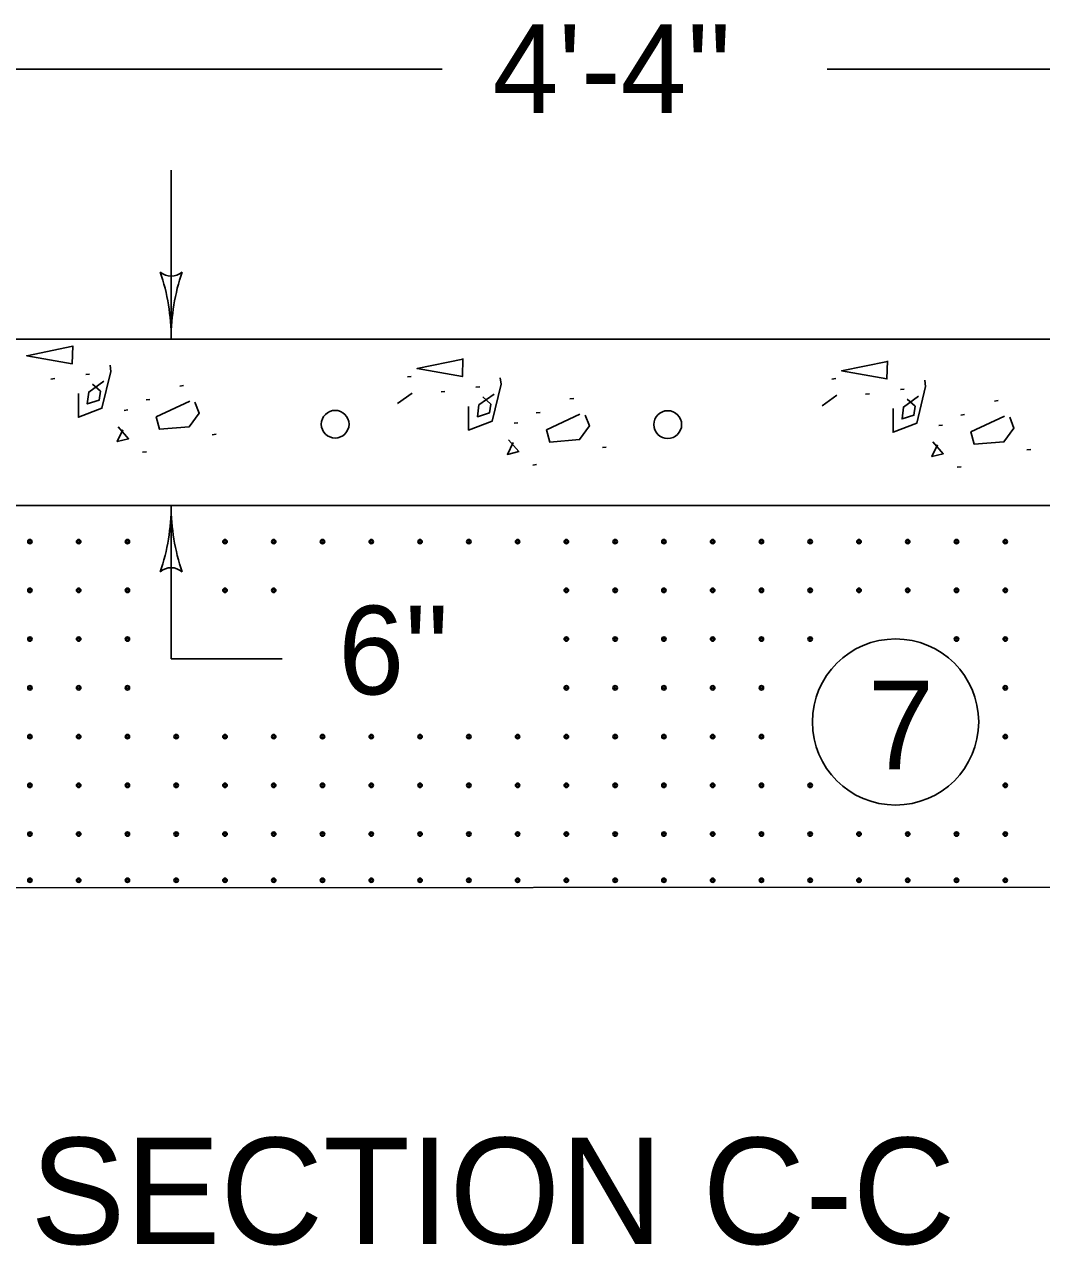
# Model space of a CAD drawing. Extents: x 997.6 to 1037, y 998.9 to 1022.8.
# Drawn here: x 1029.658 to 1031.952, y 1007.876 to 1010.632 of the extents above; entities that cross this region are included whole.
import ezdxf

# ---------------------------------------------------------------- set-up
doc = ezdxf.new("R2010")
doc.units = 0
for name, color, linetype in [('Level 1', 7, 'Continuous'), ('Level 2', 7, 'Continuous'), ('Level 4', 7, 'Continuous')]:
    doc.layers.add(name, color=color, linetype=linetype)

msp = doc.modelspace()

# ---------------------------------------------------------------- linework, layer by layer
at = {"layer": 'Level 1'}
for p, q in [((1029.2348, 1010.5313), (1030.6001, 1010.5313)), ((1031.4683, 1010.5313), (1032.4818, 1010.5313)), ((1029.9891, 1009.923), (1029.9891, 1010.3033)), ((1029.2325, 1009.9214), (1032.4825, 1009.9214)), ((1029.2325, 1009.5464), (1029.9891, 1009.5464)), ((1029.9891, 1009.5464), (1029.9891, 1009.2)), ((1029.9894, 1009.5464), (1032.4825, 1009.5464)), ((1029.9891, 1009.2), (1030.2391, 1009.2)), ((1028.2655, 1008.682), (1033.5165, 1008.6858))]:
    msp.add_line(p, q, dxfattribs=at)
for points in [[(1029.7669, 1009.9054), (1029.6634, 1009.8841), (1029.7658, 1009.8659), (1029.7669, 1009.9065)], [(1029.7797, 1009.7988), (1029.7797, 1009.7454), (1029.833, 1009.7658), (1029.8533, 1009.8489), (1029.8512, 1009.8628)], [(1030.6471, 1009.8765), (1030.5436, 1009.8552), (1030.646, 1009.837), (1030.6471, 1009.8776)], [(1031.6045, 1009.8715), (1031.501, 1009.8502), (1031.6034, 1009.832), (1031.6045, 1009.8726)], [(1029.7263, 1009.8324), (1029.7177, 1009.8313)], [(1029.8048, 1009.8429), (1029.7963, 1009.8418)], [(1030.5305, 1009.8375), (1030.5219, 1009.8364)], [(1030.6598, 1009.7698), (1030.6598, 1009.7165), (1030.7132, 1009.7368), (1030.7334, 1009.82), (1030.7313, 1009.8339)], [(1031.4879, 1009.8325), (1031.4793, 1009.8314)], [(1031.6173, 1009.7648), (1031.6173, 1009.7115), (1031.6706, 1009.7318), (1031.6908, 1009.815), (1031.6888, 1009.8289)], [(1029.8373, 1009.8265), (1029.8032, 1009.802), (1029.7999, 1009.7753), (1029.8266, 1009.7838), (1029.8298, 1009.8041), (1029.8117, 1009.8202)], [(1030.0168, 1009.8167), (1030.0083, 1009.8157)], [(1030.6064, 1009.8035), (1030.5978, 1009.8024)], [(1030.6849, 1009.814), (1030.6764, 1009.8129)], [(1031.6423, 1009.809), (1031.6338, 1009.8079)], [(1029.9409, 1009.7853), (1029.9323, 1009.7843)], [(1030.0309, 1009.7813), (1029.9552, 1009.7461), (1029.9627, 1009.7183), (1030.0299, 1009.7237), (1030.0523, 1009.7547), (1030.0427, 1009.7792)], [(1030.4998, 1009.7763), (1030.5329, 1009.7998)], [(1030.7174, 1009.7976), (1030.6833, 1009.7731), (1030.6801, 1009.7464), (1030.7068, 1009.7549), (1030.71, 1009.7752), (1030.6918, 1009.7913)], [(1030.897, 1009.7878), (1030.8885, 1009.7868)], [(1031.4573, 1009.7713), (1031.4903, 1009.7948)], [(1031.5638, 1009.7985), (1031.5553, 1009.7974)], [(1031.6748, 1009.7926), (1031.6408, 1009.7681), (1031.6375, 1009.7414), (1031.6642, 1009.7499), (1031.6674, 1009.7702), (1031.6493, 1009.7863)], [(1031.8544, 1009.7828), (1031.8459, 1009.7818)], [(1029.8912, 1009.7618), (1029.8827, 1009.7607)], [(1030.8211, 1009.7563), (1030.8125, 1009.7553)], [(1030.9111, 1009.7524), (1030.8353, 1009.7172), (1030.8428, 1009.6894), (1030.9101, 1009.6948), (1030.9325, 1009.7258), (1030.9228, 1009.7503)], [(1031.7785, 1009.7513), (1031.7699, 1009.7503)], [(1031.8685, 1009.7474), (1031.7928, 1009.7122), (1031.8003, 1009.6844), (1031.8675, 1009.6898), (1031.8899, 1009.7208), (1031.8803, 1009.7453)], [(1029.8801, 1009.7172), (1029.8673, 1009.6905), (1029.8928, 1009.6968), (1029.8694, 1009.7235)], [(1030.7713, 1009.7328), (1030.7628, 1009.7318)], [(1031.7288, 1009.7278), (1031.7203, 1009.7268)], [(1030.0902, 1009.7068), (1030.0816, 1009.7057)], [(1030.7603, 1009.6883), (1030.7474, 1009.6616), (1030.773, 1009.6679), (1030.7496, 1009.6946)], [(1029.9331, 1009.6675), (1029.9245, 1009.6664)], [(1030.9703, 1009.6778), (1030.9618, 1009.6768)], [(1031.7177, 1009.6833), (1031.7048, 1009.6566), (1031.7304, 1009.6629), (1031.707, 1009.6896)], [(1031.9278, 1009.6728), (1031.9192, 1009.6718)], [(1030.8133, 1009.6386), (1030.8047, 1009.6375)], [(1031.7707, 1009.6336), (1031.7621, 1009.6325)]]:
    msp.add_lwpolyline(points, dxfattribs=at)
msp.add_circle((1031.6229, 1009.0575), 0.1875, dxfattribs=at)
for centre, radius, start, end in [((1029.9891, 1010.1012), 0.0375, 228.7746, 310.8913), ((1029.5203, 1009.923), 0.4688, 0, 18.6688), ((1030.4578, 1009.923), 0.4688, 161.3472, 179.9939), ((1029.5203, 1009.923), 0.4688, 359.9878, 0), ((1029.5203, 1009.5464), 0.4688, 341.3472, 359.9939), ((1030.4578, 1009.5464), 0.4688, 179.9878, 180), ((1030.4578, 1009.5464), 0.4688, 180, 198.6688), ((1029.989, 1009.3682), 0.0375, 48.7746, 130.8913)]:
    msp.add_arc(centre, radius, start, end, dxfattribs=at)
at = {"layer": 'Level 2'}
for centre in [(1030.3589, 1009.7296), (1031.1091, 1009.7288)]:
    msp.add_circle(centre, 0.0313, dxfattribs=at)
at = {"layer": 'Level 4'}
for centre, radius in [((1029.6704, 1009.4646), 0.005), ((1029.6704, 1009.4646), 0.0025), ((1029.7804, 1009.4646), 0.005), ((1029.7804, 1009.4646), 0.0025), ((1029.8904, 1009.4646), 0.005), ((1029.8904, 1009.4646), 0.0025), ((1030.1104, 1009.4646), 0.005), ((1030.1104, 1009.4646), 0.0025), ((1030.2204, 1009.4646), 0.005), ((1030.2204, 1009.4646), 0.0025), ((1030.3304, 1009.4646), 0.005), ((1030.3304, 1009.4646), 0.0025), ((1030.4404, 1009.4646), 0.005), ((1030.4404, 1009.4646), 0.0025), ((1030.5504, 1009.4646), 0.005), ((1030.5504, 1009.4646), 0.0025), ((1030.6604, 1009.4646), 0.005), ((1030.6604, 1009.4646), 0.0025), ((1030.7704, 1009.4646), 0.005), ((1030.7704, 1009.4646), 0.0025), ((1030.8804, 1009.4646), 0.005), ((1030.8804, 1009.4646), 0.0025), ((1030.9904, 1009.4646), 0.005), ((1030.9904, 1009.4646), 0.0025), ((1031.1004, 1009.4646), 0.005), ((1031.1004, 1009.4646), 0.0025), ((1031.2104, 1009.4646), 0.005), ((1031.2104, 1009.4646), 0.0025), ((1031.3204, 1009.4646), 0.005), ((1031.3204, 1009.4646), 0.0025), ((1031.4304, 1009.4646), 0.005), ((1031.4304, 1009.4646), 0.0025), ((1031.5404, 1009.4646), 0.005), ((1031.5404, 1009.4646), 0.0025), ((1031.6504, 1009.4646), 0.005), ((1031.6504, 1009.4646), 0.0025), ((1031.7604, 1009.4646), 0.005), ((1031.7604, 1009.4646), 0.0025), ((1031.8704, 1009.4646), 0.005), ((1031.8704, 1009.4646), 0.0025), ((1029.6704, 1009.3546), 0.005), ((1029.6704, 1009.3546), 0.0025), ((1029.7804, 1009.3546), 0.005), ((1029.7804, 1009.3546), 0.0025), ((1029.8904, 1009.3546), 0.005), ((1029.8904, 1009.3546), 0.0025), ((1030.1104, 1009.3546), 0.005), ((1030.1104, 1009.3546), 0.0025), ((1030.2204, 1009.3546), 0.005), ((1030.2204, 1009.3546), 0.0025), ((1030.8804, 1009.3546), 0.005), ((1030.8804, 1009.3546), 0.0025), ((1030.9904, 1009.3546), 0.005), ((1030.9904, 1009.3546), 0.0025), ((1031.1004, 1009.3546), 0.005), ((1031.1004, 1009.3546), 0.0025), ((1031.2104, 1009.3546), 0.005), ((1031.2104, 1009.3546), 0.0025), ((1031.3204, 1009.3546), 0.005), ((1031.3204, 1009.3546), 0.0025), ((1031.4304, 1009.3546), 0.005), ((1031.4304, 1009.3546), 0.0025), ((1031.5404, 1009.3546), 0.005), ((1031.5404, 1009.3546), 0.0025), ((1031.6504, 1009.3546), 0.005), ((1031.6504, 1009.3546), 0.0025), ((1031.7604, 1009.3546), 0.005), ((1031.7604, 1009.3546), 0.0025), ((1031.8704, 1009.3546), 0.005), ((1031.8704, 1009.3546), 0.0025), ((1029.6704, 1009.2446), 0.005), ((1029.7804, 1009.2446), 0.005), ((1029.8904, 1009.2446), 0.005), ((1030.8804, 1009.2446), 0.005), ((1030.9904, 1009.2446), 0.005), ((1031.1004, 1009.2446), 0.005), ((1031.2104, 1009.2446), 0.005), ((1031.3204, 1009.2446), 0.005), ((1031.4304, 1009.2446), 0.005), ((1031.7604, 1009.2446), 0.005), ((1031.8704, 1009.2446), 0.005), ((1029.6704, 1009.2446), 0.0025), ((1029.7804, 1009.2446), 0.0025), ((1029.8904, 1009.2446), 0.0025), ((1030.8804, 1009.2446), 0.0025), ((1030.9904, 1009.2446), 0.0025), ((1031.1004, 1009.2446), 0.0025), ((1031.2104, 1009.2446), 0.0025), ((1031.3204, 1009.2446), 0.0025), ((1031.4304, 1009.2446), 0.0025), ((1031.7604, 1009.2446), 0.0025), ((1031.8704, 1009.2446), 0.0025), ((1029.6704, 1009.1346), 0.005), ((1029.7804, 1009.1346), 0.005), ((1029.8904, 1009.1346), 0.005), ((1030.8804, 1009.1346), 0.005), ((1030.9904, 1009.1346), 0.005), ((1031.1004, 1009.1346), 0.005), ((1031.2104, 1009.1346), 0.005), ((1031.3204, 1009.1346), 0.005), ((1031.8704, 1009.1346), 0.005), ((1029.6704, 1009.1346), 0.0025), ((1029.7804, 1009.1346), 0.0025), ((1029.8904, 1009.1346), 0.0025), ((1030.8804, 1009.1346), 0.0025), ((1030.9904, 1009.1346), 0.0025), ((1031.1004, 1009.1346), 0.0025), ((1031.2104, 1009.1346), 0.0025), ((1031.3204, 1009.1346), 0.0025), ((1031.8704, 1009.1346), 0.0025), ((1029.6704, 1009.0246), 0.005), ((1029.7804, 1009.0246), 0.005), ((1029.8904, 1009.0246), 0.005), ((1030.0004, 1009.0246), 0.005), ((1030.1104, 1009.0246), 0.005), ((1030.2204, 1009.0246), 0.005), ((1030.3304, 1009.0246), 0.005), ((1030.4404, 1009.0246), 0.005), ((1030.5504, 1009.0246), 0.005), ((1030.6604, 1009.0246), 0.005), ((1030.7704, 1009.0246), 0.005), ((1030.8804, 1009.0246), 0.005), ((1030.9904, 1009.0246), 0.005), ((1031.1004, 1009.0246), 0.005), ((1031.2104, 1009.0246), 0.005), ((1031.3204, 1009.0246), 0.005), ((1031.8704, 1009.0246), 0.005), ((1029.6704, 1009.0246), 0.0025), ((1029.7804, 1009.0246), 0.0025), ((1029.8904, 1009.0246), 0.0025), ((1030.0004, 1009.0246), 0.0025), ((1030.1104, 1009.0246), 0.0025), ((1030.2204, 1009.0246), 0.0025), ((1030.3304, 1009.0246), 0.0025), ((1030.4404, 1009.0246), 0.0025), ((1030.5504, 1009.0246), 0.0025), ((1030.6604, 1009.0246), 0.0025), ((1030.7704, 1009.0246), 0.0025), ((1030.8804, 1009.0246), 0.0025), ((1030.9904, 1009.0246), 0.0025), ((1031.1004, 1009.0246), 0.0025), ((1031.2104, 1009.0246), 0.0025), ((1031.3204, 1009.0246), 0.0025), ((1031.8704, 1009.0246), 0.0025), ((1029.6704, 1008.9146), 0.005), ((1029.7804, 1008.9146), 0.005), ((1029.8904, 1008.9146), 0.005), ((1030.0004, 1008.9146), 0.005), ((1030.1104, 1008.9146), 0.005), ((1030.2204, 1008.9146), 0.005), ((1030.3304, 1008.9146), 0.005), ((1030.4404, 1008.9146), 0.005), ((1030.5504, 1008.9146), 0.005), ((1030.6604, 1008.9146), 0.005), ((1030.7704, 1008.9146), 0.005), ((1030.8804, 1008.9146), 0.005), ((1030.9904, 1008.9146), 0.005), ((1031.1004, 1008.9146), 0.005), ((1031.2104, 1008.9146), 0.005), ((1031.3204, 1008.9146), 0.005), ((1031.4304, 1008.9146), 0.005), ((1031.8704, 1008.9146), 0.005), ((1029.6704, 1008.9146), 0.0025), ((1029.7804, 1008.9146), 0.0025), ((1029.8904, 1008.9146), 0.0025), ((1030.0004, 1008.9146), 0.0025), ((1030.1104, 1008.9146), 0.0025), ((1030.2204, 1008.9146), 0.0025), ((1030.3304, 1008.9146), 0.0025), ((1030.4404, 1008.9146), 0.0025), ((1030.5504, 1008.9146), 0.0025), ((1030.6604, 1008.9146), 0.0025), ((1030.7704, 1008.9146), 0.0025), ((1030.8804, 1008.9146), 0.0025), ((1030.9904, 1008.9146), 0.0025), ((1031.1004, 1008.9146), 0.0025), ((1031.2104, 1008.9146), 0.0025), ((1031.3204, 1008.9146), 0.0025), ((1031.4304, 1008.9146), 0.0025), ((1031.8704, 1008.9146), 0.0025), ((1029.6704, 1008.8046), 0.005), ((1029.7804, 1008.8046), 0.005), ((1029.8904, 1008.8046), 0.005), ((1030.0004, 1008.8046), 0.005), ((1030.1104, 1008.8046), 0.005), ((1030.2204, 1008.8046), 0.005), ((1030.3304, 1008.8046), 0.005), ((1030.4404, 1008.8046), 0.005), ((1030.5504, 1008.8046), 0.005), ((1030.6604, 1008.8046), 0.005), ((1030.7704, 1008.8046), 0.005), ((1030.8804, 1008.8046), 0.005), ((1030.9904, 1008.8046), 0.005), ((1031.1004, 1008.8046), 0.005), ((1031.2104, 1008.8046), 0.005), ((1031.3204, 1008.8046), 0.005), ((1031.4304, 1008.8046), 0.005), ((1031.5404, 1008.8046), 0.005), ((1031.6504, 1008.8046), 0.005), ((1031.7604, 1008.8046), 0.005), ((1031.8704, 1008.8046), 0.005), ((1029.6704, 1008.8046), 0.0025), ((1029.7804, 1008.8046), 0.0025), ((1029.8904, 1008.8046), 0.0025), ((1030.0004, 1008.8046), 0.0025), ((1030.1104, 1008.8046), 0.0025), ((1030.2204, 1008.8046), 0.0025), ((1030.3304, 1008.8046), 0.0025), ((1030.4404, 1008.8046), 0.0025), ((1030.5504, 1008.8046), 0.0025), ((1030.6604, 1008.8046), 0.0025), ((1030.7704, 1008.8046), 0.0025), ((1030.8804, 1008.8046), 0.0025), ((1030.9904, 1008.8046), 0.0025), ((1031.1004, 1008.8046), 0.0025), ((1031.2104, 1008.8046), 0.0025), ((1031.3204, 1008.8046), 0.0025), ((1031.4304, 1008.8046), 0.0025), ((1031.5404, 1008.8046), 0.0025), ((1031.6504, 1008.8046), 0.0025), ((1031.7604, 1008.8046), 0.0025), ((1031.8704, 1008.8046), 0.0025), ((1029.6704, 1008.7003), 0.005), ((1029.6704, 1008.7003), 0.0025), ((1029.7804, 1008.7003), 0.005), ((1029.7804, 1008.7003), 0.0025), ((1029.8904, 1008.7003), 0.005), ((1029.8904, 1008.7003), 0.0025), ((1030.0004, 1008.7003), 0.005), ((1030.0004, 1008.7003), 0.0025), ((1030.1104, 1008.7003), 0.005), ((1030.1104, 1008.7003), 0.0025), ((1030.2204, 1008.7003), 0.005), ((1030.2204, 1008.7003), 0.0025), ((1030.3304, 1008.7003), 0.005), ((1030.3304, 1008.7003), 0.0025), ((1030.4404, 1008.7003), 0.005), ((1030.4404, 1008.7003), 0.0025), ((1030.5504, 1008.7003), 0.005), ((1030.5504, 1008.7003), 0.0025), ((1030.6604, 1008.7003), 0.005), ((1030.6604, 1008.7003), 0.0025), ((1030.7704, 1008.7003), 0.005), ((1030.7704, 1008.7003), 0.0025), ((1030.8804, 1008.7003), 0.005), ((1030.8804, 1008.7003), 0.0025), ((1030.9904, 1008.7003), 0.005), ((1030.9904, 1008.7003), 0.0025), ((1031.1004, 1008.7003), 0.005), ((1031.1004, 1008.7003), 0.0025), ((1031.2104, 1008.7003), 0.005), ((1031.2104, 1008.7003), 0.0025), ((1031.3204, 1008.7003), 0.005), ((1031.3204, 1008.7003), 0.0025), ((1031.4304, 1008.7003), 0.005), ((1031.4304, 1008.7003), 0.0025), ((1031.5404, 1008.7003), 0.005), ((1031.5404, 1008.7003), 0.0025), ((1031.6504, 1008.7003), 0.005), ((1031.6504, 1008.7003), 0.0025), ((1031.7604, 1008.7003), 0.005), ((1031.7604, 1008.7003), 0.0025), ((1031.8704, 1008.7003), 0.005), ((1031.8704, 1008.7003), 0.0025)]:
    msp.add_circle(centre, radius, dxfattribs=at)

# ---------------------------------------------------------------- texts
at = {"layer": 'Level 1'}
for s, height, p in [("4'-4''", 0.2, (1030.7137, 1010.4319)), ("6''", 0.2, (1030.3659, 1009.1198)), ('7', 0.2, (1031.5608, 1008.9507)), ('SECTION C-C', 0.24, (1029.6717, 1007.8792))]:
    msp.add_text(s, height=height, dxfattribs=at).set_placement(p)

doc.saveas('drawing.dxf')
